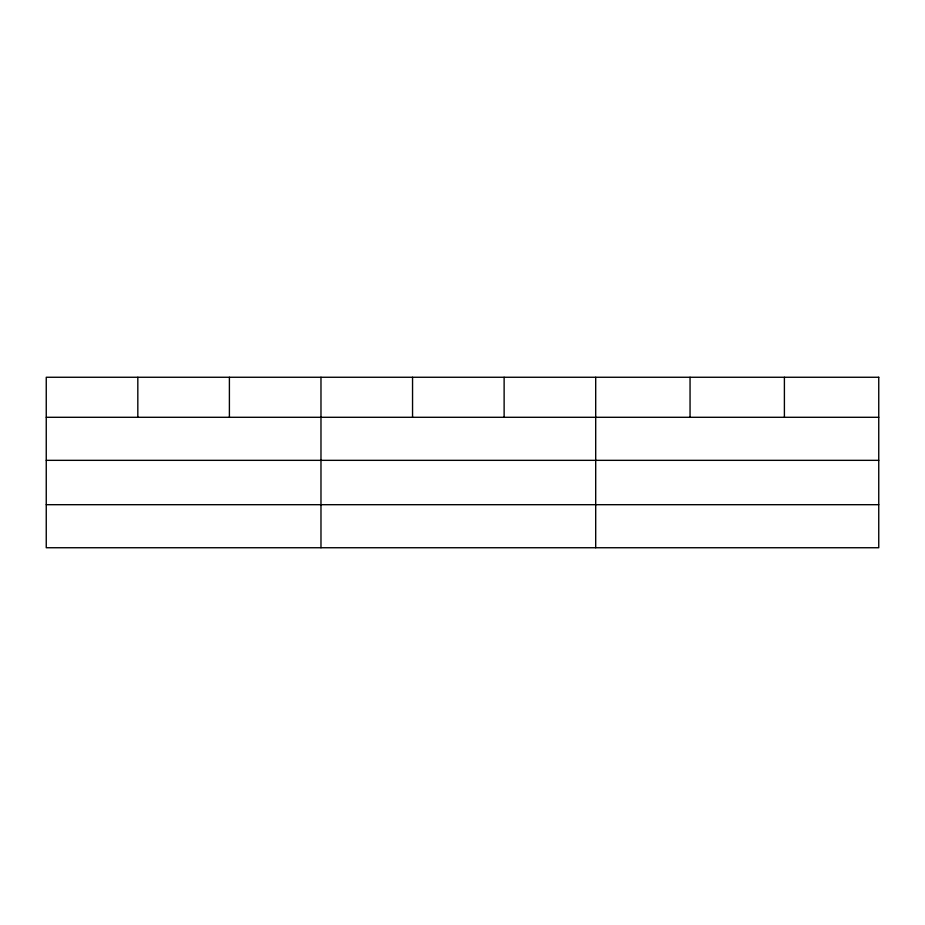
<?xml version="1.0" encoding="UTF-8"?>
<svg xmlns="http://www.w3.org/2000/svg" width="925" height="925" viewBox="0 0 925 925"><rect width="100%" height="100%" fill="white"/><g stroke="black" fill="none" stroke-linecap="round" stroke-linejoin="round"><path stroke-width="1.39" d="M46.25 417.291L878.75 417.291M46.25 460.338L878.75 460.338M46.25 504.692L878.75 504.692M784.4 377.261L784.4 417.291M690.05 377.261L690.05 417.291M595.7 377.261L595.7 547.739M504.125 377.261L504.125 417.291M412.55 377.261L412.55 417.291M320.975 377.261L320.975 547.739M229.4 377.261L229.4 417.291M137.825 377.261L137.825 417.291M878.75 377.261L46.25 377.261L46.25 547.739L878.75 547.739L878.75 377.261"/></g></svg>
